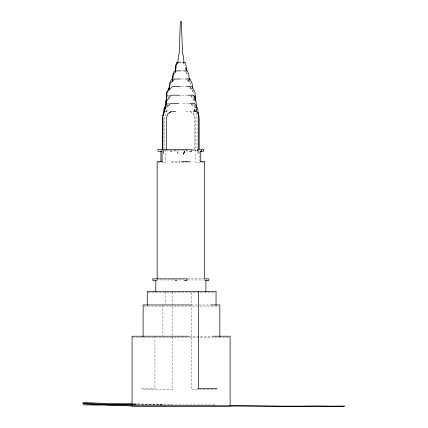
<?xml version="1.0" encoding="UTF-8"?>
<svg xmlns="http://www.w3.org/2000/svg" width="428" height="428" viewBox="0 0 428 428"><rect width="100%" height="100%" fill="white"/><g stroke="black" fill="none" stroke-linecap="round" stroke-linejoin="round"><path stroke-width="0.32" stroke-dasharray="2.14 1.6" d="M198.394 151.523L197.934 154.224L197.934 149.447M167.862 98.237L169.006 95.193M184.848 150.64L185.361 149.447M167.011 105.523L168.375 103.383M166.187 111.339L167.728 109.354L165.47 112.874L164.609 118.561L164.609 148.548M173.249 81.357L174.148 80.416M173.923 151.523L175.368 150.276M162.87 151.228L164.341 150.335M181.595 70.904L183.189 70.904M181.333 79.009L184.372 79.009M181.338 86.6L186.913 86.6M167.995 95.193L170.291 95.193M181.675 95.193L188.101 95.193M167.257 103.383L169.745 103.383M182.842 103.383L188.78 103.383M165.101 111.339L168.375 111.339M186.03 111.339L190.754 111.339L194.114 114.099L195.398 118.561L195.398 150.549M192.937 149.447L198.902 149.447M162.79 150.549L188.999 150.549M192.835 150.549L199.523 150.549M172.431 151.282L170.323 151.282L170.323 150.367L171.2 151.282M171.457 161.581L180.108 161.581M157.911 162.683L165.818 162.683L165.818 149.447M181.846 162.683L189.754 162.683M203.781 162.683L195.874 162.683L195.874 149.447L199.32 151.523M187.582 278.863L203.835 278.863M156.541 279.966L183.617 279.966M187.571 279.966L205.151 279.966M177.577 280.704L175.464 280.704L175.464 279.784L176.347 280.704M148.008 292.468L215.3 292.468M191.327 304.966L209.913 304.966M143.862 306.068L219.12 306.068M189.411 336.221L212.047 336.221M132.808 337.323L229.36 337.323M142.347 388.426L155.412 388.426M216.605 389.528L191.487 389.528L191.487 291.361M132.514 403.695L134.499 403.695M133.295 404.904L135.296 404.904M159.837 404.904L212.079 404.904M160.077 404.904L172.313 404.995M133.242 404.883L137.292 404.995M134.531 404.3L162.522 404.995M133.204 404.267L160.323 404.904M134.563 404.904L138.784 405.006M215.097 405L211.839 404.904L214.059 404.995M134.258 403.695L162.282 404.995M193.74 92.239L188.989 87.098M191.733 104.186L195.639 107.396M191.059 104.186L195.944 108.198L196.843 110.542M190.182 111.339L193.542 114.099L194.826 118.561L194.826 150.549M187.726 74.413L185.233 71.861M186.324 150.276L187.774 151.523M188.256 79.918L190.877 82.647M187.095 79.95L190.53 83.102L191.359 85.509M169.59 150.367L170.467 151.282M174.731 279.784L175.608 280.704M189.968 87.098L192.525 90.089M183.029 62.263L184.976 65.152M191.075 95.701L195.04 101.281L192.916 95.802M190.54 95.701L194.505 101.281L194.756 102.511M194.002 104.453L195.366 106.593M176.903 151.523L178.39 154.224L176.593 150.046M190.562 87.152L192.814 91.56L192.814 90.335M187.978 79.56L189.347 82.294L189.347 80.09M185.634 71.503L186.378 73.3L186.378 71.503M195.708 106.818L196.875 110.515M196.527 108.787L196.934 110.542M196.559 108.669L197.067 111.13M163.298 151.523L163.764 154.224L163.764 150.046M196.222 112.874L197.083 118.561L197.083 150.549M199.646 151.999L199.646 160.939M197.34 149.447L197.34 150.549M183.938 62.263L183.938 63.916M179.851 161.581L179.851 162.683L171.944 162.683L171.944 161.581M172.484 292.03L172.484 389.528L142.834 389.528L142.834 388.426M165.492 292.014L165.492 304.319M162.891 304.966L162.891 335.552M154.92 336.221L154.92 388.426"/><path stroke-width="0.64" d="M164.7 110.472L165.7 101.281L166.62 98.847M169.713 87.312L168.883 89.719L169.665 83.102L171.719 79.009L172.987 79.009M166.701 98.381L166.176 105.545M166.963 96.444L167.139 95.155M162.849 117.288L162.656 149.447M163.041 116.009L163.234 114.736M176.138 66.752L175.314 72.102M164.753 110.515L166.653 101.281L170.981 95.193L180.022 95.193M168.883 89.719L170.381 83.102L174.314 79.009L180.359 79.009M132.578 404.872L83.021 403.695L83.241 402.491L108.396 403.695L132.268 403.695M173.067 77.564L172.345 80.09L172.345 81.743M201.192 151.282L201.465 150.367L201.465 151.282M164.63 111.13L162.838 115.988L162.838 149.447M184.591 151.239L183.302 154.224L184.794 151.523M169.408 87.146L166.631 92.576L166.176 102.244L167.032 92.576L172.152 86.6L180.359 86.6M177.829 62.263L176.01 65.564L175.314 70.904L175.678 65.564L176.625 62.263L180.91 62.263M165.55 106.058L164.181 108.198L162.838 115.988L165.08 108.198L170.938 103.383L178.856 103.383M191.23 151.282L192.108 150.367L192.108 149.447L157.862 149.447L158.13 151.282L161.918 151.282M186.084 280.704L186.961 279.784L186.961 278.863L152.716 278.863L152.989 280.704L156.771 280.704M169.595 112.912L170.553 112.125M344 406.108L343.748 406.52L343.021 406.108M182.291 62.263L185.067 62.263L186.014 65.564L186.378 70.904L185.907 68.534M175.662 70.904L174.362 70.904L172.901 74.413L172.345 80.09L173.415 74.413L176.208 70.904L180.675 70.904M183.58 70.904L187.336 70.904L188.791 74.413L189.288 79.458L188.994 78.196M185.164 79.009L189.979 79.009L192.028 83.102L192.659 88.398M187.143 86.6L192.006 86.6L195.061 92.576L195.457 100.96M188.186 95.193L193.702 95.193L195.992 101.281L196.709 107.845M189.583 103.383L194.435 103.383L197.511 108.198L198.854 115.988L198.854 149.447L203.835 149.447L203.562 151.282L200.058 151.282M175.667 111.339L170.943 111.339L167.583 114.099L166.299 118.561L166.299 149.88M193.317 111.339L196.591 111.339L198.362 114.099L199.041 118.561L199.041 149.447M189.262 151.282L191.375 151.282M162.303 161.581L157.167 161.581L157.167 278.863M181.59 161.581L190.241 161.581M200.256 161.581L204.525 161.581L204.525 278.863L208.976 278.863L208.709 280.704L205.199 280.704M184.12 280.704L186.228 280.704M190.792 304.966L143.118 304.966L143.118 336.659M210.389 304.966L219.864 304.966L219.864 336.659M188.743 336.221L132.059 336.221L132.059 405.974L230.104 405.974L230.104 336.221L212.663 336.221M197.827 388.426L217.098 388.426M83.021 403.695L83.99 403.695L83.776 404.904L110.151 405.156L135.853 406.108L344.979 406.108M108.808 404.904L132.627 404.904M230.098 405.46L290.393 406.514L316.394 406.108L342.817 406.6L342.78 406.108M83.262 403.695L109.536 404.904M195.505 111.339L193.964 109.354L195.254 111.366M198.41 114.774L198.854 115.988L197.897 112.65M194.991 98.381L195.168 99.671M185.993 67.94L186.378 70.904M183.938 62.263L183.259 55.661L182.537 53.623L181.328 21.4L180.365 21.4L179.161 53.623L178.433 55.661L177.754 63.365M194.949 95.802L195.291 99.671M216.044 305.399L216.044 291.361L147.259 291.361L147.259 305.399M206.606 279.784L206.606 280.704M205.9 280.704L205.9 291.81M200.753 151.282L200.753 161.581M198.319 291.361L198.319 388.426M162.046 149.447L162.046 161.581M160.939 151.282L160.939 161.581M155.797 280.704L155.797 291.81"/></g></svg>
